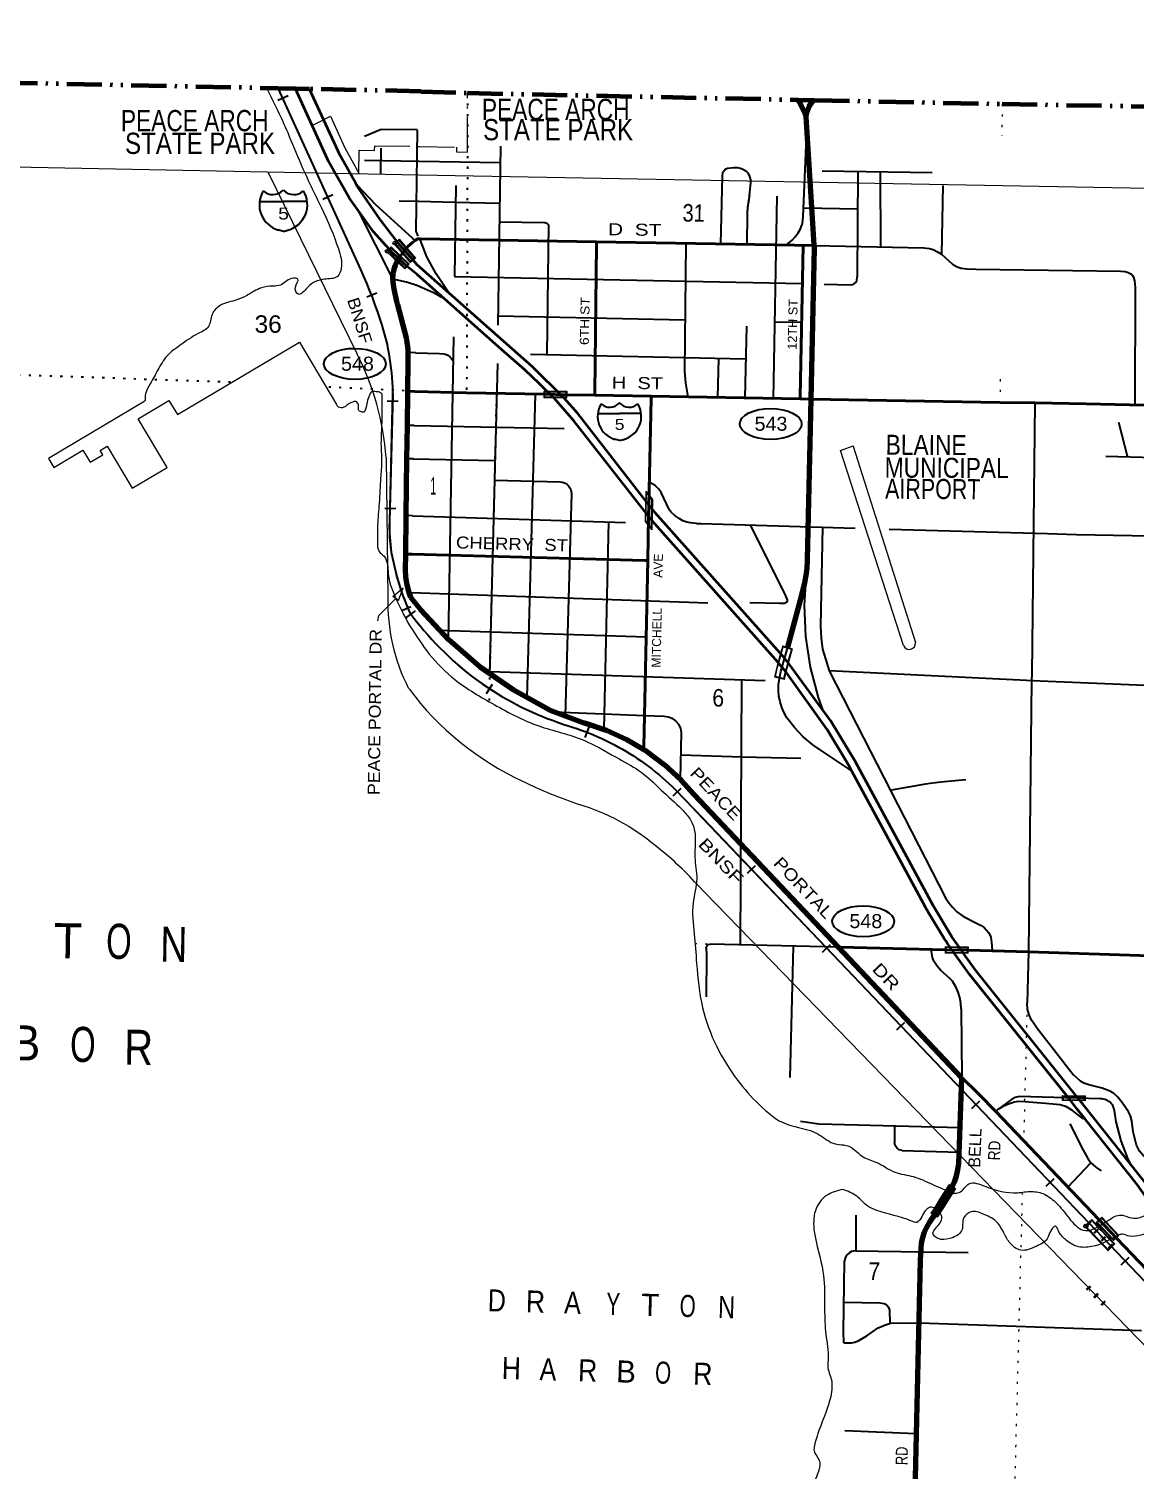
# Model space of a CAD drawing. Header units: feet. Extents: x -489137 to -242534, y 368785 to 558127.
# Drawn here: x -428352 to -417307, y 542763 to 557148 of the extents above; entities that cross this region are included whole.
import ezdxf
from ezdxf.enums import TextEntityAlignment as Align

# ---------------------------------------------------------------- set-up
doc = ezdxf.new("R2010")
doc.units = ezdxf.units.FT
doc.header["$LTSCALE"] = 70
doc.header["$PDMODE"] = 32
doc.header["$PDSIZE"] = 35
for name, pattern in [('DASH_DOUBLE_DOT', [9.2, 5, -1.2, 0.3, -1.2, 0.3, -1.2]), ('DOT_DASHED', [7.7, 5, -1.2, 0.3, -1.2]), ('DOTTED', [1.5, 0.3, -1.2])]:
    doc.linetypes.add(name, pattern=pattern)
for name, color, linetype, lineweight in [('10', 7, 'DASH_DOUBLE_DOT', 60), ('15', 7, 'Continuous', 25), ('17', 7, 'Continuous', 25), ('18', 7, 'Continuous', 35), ('19', 7, 'Continuous', 25), ('23', 7, 'Continuous', 70), ('26', 7, 'Continuous', 40), ('27', 7, 'Continuous', 13), ('29', 7, 'Continuous', 25), ('34', 7, 'Continuous', 25), ('36', 7, 'Continuous', 13), ('39', 7, 'Continuous', 13), ('4', 7, 'Continuous', 13), ('44', 7, 'DOT_DASHED', 13), ('55', 7, 'Continuous', 13), ('56', 7, 'Continuous', 13), ('59', 7, 'Continuous', 13), ('6', 7, 'DOTTED', 25), ('61', 7, 'Continuous', 13), ('7', 7, 'DOTTED', 13)]:
    doc.layers.add(name, color=color, linetype=linetype, lineweight=lineweight)
doc.layers.add('41', color=7, linetype='Continuous')

msp = doc.modelspace()

# ---------------------------------------------------------------- hatches: boundary and pattern name
at = {"layer": '55'}
for points in [[(-424763.92, 554928.89), (-424734.06, 554959.13), (-424565.85, 554798.06), (-424597.73, 554764.77)], [(-424692.06, 555005.16), (-424656.37, 555035.7), (-424505.23, 554859.07), (-424540.88, 554828.56)]]:
    msp.add_hatch(color=256, dxfattribs=at).paths.add_polyline_path(points)

# ---------------------------------------------------------------- linework, layer by layer
at = {"layer": '10'}
msp.add_line((-425690.82, 556549.6), (-454755.83, 557147.89), dxfattribs=at)
for points in [[(-424439.75, 556523.85), (-425548.11, 556546.66), (-425690.82, 556549.6)], [(-424439.75, 556523.85), (-423970.84, 556507.65), (-420670.81, 556439.94), (-420509.76, 556436.64)], [(-420509.76, 556436.64), (-418635.22, 556398.18), (-413309.47, 556311.12), (-407971.5, 556227.97), (-402701.87, 556136.28), (-397283.49, 556055.44), (-394123.72, 555925.82)]]:
    msp.add_lwpolyline(points, dxfattribs=at)
at = {"layer": '15'}
for p, q in [((-425813.05, 555535.69), (-425810.56, 555538.18)), ((-425807.84, 555536.15), (-425810.78, 555538.18)), ((-426046.86, 555422.97), (-425809.87, 555422.97)), ((-425809.87, 555126.68), (-425864.65, 555142.08)), ((-425810.33, 555126.45), (-425755.77, 555142.52)), ((-422457.35, 553410.56), (-422455.07, 553412.83)), ((-422452.6, 553410.97), (-422455.29, 553412.83)), ((-422670.26, 553307.92), (-422454.45, 553307.92)), ((-422454.45, 553038.1), (-422504.34, 553052.12)), ((-422454.87, 553037.89), (-422405.2, 553052.52))]:
    msp.add_line(p, q, dxfattribs=at)
for points in [[(-425573.78, 555422.97), (-425810.33, 555422.97), (-425809.87, 555422.97)], [(-422239.47, 553307.92), (-422454.87, 553307.92), (-422454.45, 553307.92)]]:
    msp.add_lwpolyline(points, dxfattribs=at)
for centre, radius, start, end in [((-425914.79, 555635.17), 142.03, 227.34266, 315.81167), ((-425705.86, 555635.17), 142.03, 224.18616, 312.69423), ((-425787.39, 555392.88), 262.47, 148.44438, 254.43382), ((-425833.26, 555392.88), 262.47, 283.08085, 31.62489), ((-422433.98, 553280.51), 239.01, 148.44426, 254.43355), ((-422550, 553501.15), 129.34, 227.34009, 315.81205), ((-422359.75, 553501.16), 129.34, 224.19068, 312.69381), ((-422475.76, 553280.51), 239.01, 283.08091, 31.62474)]:
    msp.add_arc(centre, radius, start, end, dxfattribs=at)
at = {"layer": '17'}
for centre in [(-425096.99, 553804.25), (-420945.5, 553204.73), (-420021.67, 548241.26)]:
    msp.add_ellipse(centre, major_axis=(-309.24, 1), ratio=0.500121, dxfattribs=at)
at = {"layer": '18'}
for p, q in [((-424203.26, 554453.24), (-424475.7, 554694.95)), ((-424154.12, 554509.91), (-424473.85, 554791))]:
    msp.add_line(p, q, dxfattribs=at)
for points in [[(-425059.37, 555329.98), (-425153.72, 555461.91), (-425360, 555825.45), (-425370.1, 555845.79), (-425690.82, 556549.6)], [(-425087.3, 555603.43), (-425239.64, 555878.28), (-425253.21, 555902.75), (-425264.9, 555928.28), (-425548.11, 556546.66)], [(-424473.86, 554791.01), (-424513.88, 554838.08), (-424647.21, 554989.79), (-424843.06, 555246.4), (-425073.57, 555578.65), (-425087.3, 555603.43)], [(-424475.71, 554694.96), (-424574.19, 554775.79), (-424722.08, 554911.18), (-424910.57, 555121.92), (-425059.37, 555329.98)], [(-422163.87, 552283.59), (-422911.93, 553236.3), (-422930.66, 553260.26), (-422953.5, 553286.3), (-423108.68, 553463.2), (-423350.81, 553698.37), (-423375.74, 553721.91), (-423400.81, 553743.86), (-423633.51, 553947.54), (-424203.26, 554453.24)], [(-422161.48, 552398.14), (-422872.38, 553307.49), (-423006.16, 553462.72), (-423326.21, 553778.24), (-423583.92, 554003.8), (-424154.12, 554509.91)], [(-420422.77, 550344.81), (-420768.73, 550817.17), (-420825.64, 550888.17), (-422098.53, 552317.62), (-422126.47, 552353.36), (-422161.48, 552398.14)], [(-420134.74, 549739.43), (-420164.83, 549795.09), (-420381.54, 550156.5), (-420792.12, 550726.86), (-420896.08, 550853.2), (-422128.02, 552237.93), (-422163.87, 552283.59)], [(-417350.89, 545815.25), (-417827.01, 546414.08), (-417854.47, 546448.38), (-418897.1, 547750.64), (-419016.43, 547917.36), (-419084.43, 548012.36), (-419135.76, 548086.69), (-419321.28, 548392.12), (-420099.23, 549831.46), (-420348.84, 550243.87), (-420422.77, 550344.81)], [(-417802.05, 546262.17), (-417885.64, 546367.3), (-417950.62, 546448.46), (-418956.91, 547705.34), (-419111.36, 547921.12), (-419181.55, 548021.01), (-419198.48, 548045.53), (-419213.96, 548071.01), (-419372.16, 548331.46), (-419386.61, 548355.25), (-419400.77, 548381.46), (-420134.74, 549739.43)], [(-403954.01, 532030.5), (-404384.24, 532412.31), (-404457.94, 532486.08), (-404482.75, 532510.92), (-404507.91, 532536.07), (-404628.31, 532656.44), (-408424.1, 536628.81), (-412045.68, 540418.86), (-412448.04, 540831.15), (-412719.92, 541087.37), (-415615.51, 543685.89), (-415638.57, 543706.59), (-415665.51, 543732.52), (-416286.85, 544330.56), (-416467.06, 544529.98), (-416487.42, 544552.51), (-416509.26, 544579.98), (-416900.42, 545071.95), (-416909.28, 545083.1), (-417286.86, 545614.21), (-417802.05, 546262.17)], [(-403904.8, 532133.69), (-404307.02, 532490.65), (-404404.48, 532588.21), (-404549.65, 532733.34), (-408324.77, 536684.08), (-410736.8, 539208.31), (-411966.55, 540495.27), (-412370.92, 540909.62), (-412645.45, 541168.34), (-415567.04, 543790.2), (-416206.52, 544405.71), (-416403.28, 544623.44), (-416830.88, 545161.25), (-417350.89, 545815.25)]]:
    msp.add_lwpolyline(points, dxfattribs=at)
at = {"layer": '19'}
msp.add_line((-418677.69, 546362.81), (-418699.39, 546342.09), dxfattribs=at)
for points in [[(-424495.56, 555034.54), (-424520.56, 555057.21), (-424887.94, 555390.37), (-425069.63, 555584.54), (-425087.3, 555603.43)], [(-424477.82, 554585.46), (-424582.06, 554619.95), (-424688.12, 554642.98), (-424715.92, 554647.08), (-425059.37, 555329.98)], [(-424154.12, 554509.91), (-424170.66, 554531.41), (-424178.78, 554541.96), (-424286.55, 554702.53), (-424376.96, 554873.49), (-424446.03, 555045.55), (-424448.6, 555051.94)], [(-424203.26, 554453.24), (-424234.26, 554470.17), (-424319.28, 554516.59), (-424477.81, 554585.46)], [(-420422.77, 550344.81), (-420469.1, 550475.02), (-420547.38, 550776.34), (-420593.74, 551084.19), (-420607.66, 551395.19), (-420589.41, 551711.87)], [(-420134.74, 549739.43), (-420162, 549757.78), (-420452, 549952.95), (-420523.61, 550002.84), (-420620.03, 550083.57), (-420707.48, 550173.94), (-420785, 550272.95), (-420811.45, 550320.8), (-420834.59, 550374.94), (-420851.95, 550431.19), (-420863.33, 550488.95), (-420868.61, 550547.59), (-420867.73, 550606.45), (-420865.14, 550627.95), (-420842.85, 550735.62), (-420775.61, 550977.01)], [(-417350.89, 545815.25), (-417358.28, 545831.13), (-417375.67, 545868.47), (-417445.64, 546051.55), (-417496.09, 546240.93), (-417514.12, 546351.53), (-417518.2, 546376.55), (-417529.88, 546401.53), (-417537.68, 546413.25), (-417546.85, 546424.31), (-417557.12, 546434.35), (-417568.39, 546443.26), (-417580.53, 546450.95), (-417593.4, 546457.32), (-417606.87, 546462.32), (-417610, 546463.12), (-417634.94, 546467.95), (-417660, 546468.49), (-418460.19, 546491), (-418503.58, 546484.15), (-418541.27, 546461.29), (-418677.69, 546362.81)], [(-417802.05, 546262.17), (-417829, 546272.94), (-417931.37, 546352.78), (-417990.62, 546389.59), (-418056, 546410.04), (-418201.07, 546422.31), (-418329.8, 546432.53), (-418405.4, 546438.67), (-418473.9, 546441.59), (-418511.65, 546434.58), (-418552.51, 546422.31), (-418589.29, 546410.04), (-418637.19, 546387), (-418677.69, 546362.81)]]:
    msp.add_lwpolyline(points, dxfattribs=at)
at = {"layer": '23'}
for p, q in [((-424576.45, 552856.64), (-424572.19, 553189.11)), ((-424583.68, 552290.9), (-424576.45, 552856.64)), ((-424588.6, 551906.76), (-424583.68, 552290.9)), ((-419038.9, 546682.99), (-420268.76, 547982.94))]:
    msp.add_line(p, q, dxfattribs=at)
for points in [[(-420592, 556267.95), (-420609.78, 556321.87), (-420633.1, 556373.63), (-420661.71, 556422.67), (-420670.81, 556439.94)], [(-420592, 556267.95), (-420588.21, 556296.09), (-420581.51, 556323.67), (-420571.95, 556350.4), (-420559.66, 556375.99), (-420544.75, 556400.15), (-420527.41, 556422.62), (-420509.76, 556436.64)], [(-420541.76, 553452.61), (-420509.19, 554959.96), (-420509.02, 554962.45), (-420508.9, 554977.72), (-420510.41, 554992.92), (-420592, 556267.95)], [(-424572.19, 553189.11), (-424563.78, 553846.58), (-424566.26, 553951.18), (-424577.69, 554039.76), (-424579.65, 554054.94), (-424581.19, 554063.16), (-424667.19, 554393.14), (-424673.13, 554410.83), (-424704.76, 554551.12), (-424714.83, 554620.76), (-424716.38, 554658.3), (-424713.98, 554697.55), (-424711.68, 554711.33), (-424707.49, 554736.39), (-424698.01, 554769.41), (-424690.53, 554788.58), (-424680.25, 554813.83), (-424665.76, 554840.48), (-424641.34, 554881.57)], [(-420589.41, 551711.87), (-420582.98, 551749.57), (-420582.72, 551751.74), (-420576.3, 551851.91), (-420541.76, 553452.61)], [(-424537.78, 551471.78), (-424555.57, 551523.02), (-424575.27, 551598.5), (-424586.98, 551675.62), (-424590.56, 551753.54), (-424588.6, 551906.76)], [(-420775.61, 550977.01), (-420635, 551496.95), (-420605.11, 551619.77), (-420589.41, 551711.87)], [(-422212.55, 549953.1), (-422380.77, 550052.46), (-422585.88, 550146.23), (-422799.68, 550218.05), (-422803.9, 550219.38), (-423151.53, 550349.19), (-423511.15, 550547.44), (-423848.08, 550782.19), (-424158.62, 551050.87), (-424439.38, 551350.54), (-424537.78, 551471.76)], [(-420268.76, 547982.94), (-421709.34, 549505.63), (-421839.33, 549650.82), (-422005.43, 549803.39), (-422186.57, 549937.76), (-422212.55, 549953.1)], [(-419522.72, 541673.76), (-419450.12, 544857.02), (-419450.09, 544858.53), (-419438.19, 545030.07), (-419426.49, 545084.32), (-419409.18, 545137.05), (-419386.46, 545187.68), (-419358.56, 545235.65), (-419355.21, 545240.71), (-419314.17, 545305.78), (-419120.59, 545619.12), (-419110.66, 545640.86), (-419089.98, 545700.3), (-419075.63, 545761.57), (-419067.76, 545824.01), (-419038.1, 546682.2)]]:
    msp.add_lwpolyline(points, dxfattribs=at)
at = {"layer": '26'}
for p, q in [((-424641.34, 554881.57), (-424578.34, 554962.76)), ((-420512.98, 554983.91), (-422683.62, 555021.43)), ((-424498.16, 553529.47), (-424567.8, 553532.13)), ((-423208.01, 553500.26), (-422982.98, 553496.23)), ((-422702.01, 553491.21), (-422982.98, 553496.23)), ((-420541.76, 553452.61), (-420651.59, 553454.57)), ((-422163.87, 552283.59), (-422161.48, 552398.14)), ((-422173.12, 551840.87), (-422163.87, 552283.59)), ((-419203.97, 547957.05), (-418974.96, 547951.48)), ((-419038.1, 546682.2), (-419038.9, 546682.99)), ((-417669.18, 545263.36), (-418699.39, 546342.09)), ((-417669.18, 545263.36), (-417491.43, 545077.24)), ((-404610.63, 531589.76), (-417491.43, 545077.24))]:
    msp.add_line(p, q, dxfattribs=at)
for points in [[(-424578.34, 554962.76), (-424563.15, 554978.41), (-424520.56, 555016.41), (-424495.56, 555034.54)], [(-424495.56, 555034.54), (-424490.39, 555038.21), (-424484.39, 555042.35), (-424478.39, 555046.35), (-424474.25, 555048.93), (-424468.84, 555051.54)], [(-424448.6, 555051.94), (-424457.68, 555051.95), (-424463.49, 555051.95), (-424468.83, 555051.54)], [(-424448.6, 555051.94), (-424446.03, 555051.9), (-422683.62, 555021.43)], [(-422702.01, 553491.21), (-422701.7, 553516.95), (-422683.91, 554996.93), (-422683.62, 555021.43)], [(-420651.59, 553454.57), (-420651.11, 553477.96), (-420620.54, 554985.77)], [(-423208.01, 553500.26), (-423981.11, 553514.07), (-424498.15, 553529.46)], [(-420651.59, 553454.57), (-422138.86, 553481.14), (-422702.01, 553491.21)], [(-422161.48, 552398.14), (-422139.43, 553453.86), (-422138.86, 553481.14)], [(-394183.28, 552795.33), (-396962.02, 552840.96), (-397314.71, 552841.19), (-402278.93, 552988.71), (-402652, 552994.95), (-407603.34, 553185.2), (-407975, 553189.95), (-407986.38, 553189.86), (-412977.51, 553291.09), (-413328.05, 553301.43), (-417795, 553404.83), (-418308.88, 553416.72), (-418658, 553418.95), (-420541.76, 553452.61)], [(-424529.44, 551905.05), (-424566.03, 551906.11), (-424588.6, 551906.76)], [(-422173.12, 551840.87), (-422201, 551841.63), (-424526, 551904.95)], [(-422212.55, 549953.1), (-422211.84, 549987), (-422173.12, 551840.87)], [(-419203.97, 547957.05), (-420244, 547982.34), (-420268.76, 547982.94)], [(-409124.29, 547313.83), (-409124.5, 547338.83), (-409124.64, 547356.22), (-409129.41, 547398.35), (-409138.57, 547439.74), (-409152, 547479.94), (-409169.56, 547518.53), (-409183.71, 547543.54), (-409201.07, 547565.99), (-409220.67, 547586.5), (-409242.31, 547604.84), (-409264.49, 547620.05), (-409283.89, 547630.5), (-409324.93, 547648.62), (-409367.63, 547662.35), (-409411.53, 547671.54), (-409456.15, 547676.09), (-409501, 547675.95), (-413062.9, 547760.49), (-413076.06, 547760.69), (-413112.9, 547761.92), (-418371.87, 547936.81), (-418974.96, 547951.48)], [(-418699.39, 546342.09), (-418874.62, 546521.62), (-419038.1, 546682.2)]]:
    msp.add_lwpolyline(points, dxfattribs=at)
at = {"layer": '27'}
for p, q in [((-424717.27, 551484.01), (-424614.14, 551569.28)), ((-424660.82, 551443.87), (-424614.14, 551569.28)), ((-424660.82, 551443.87), (-424717.27, 551484.01))]:
    msp.add_line(p, q, dxfattribs=at)
msp.add_lwpolyline([(-424867.97, 551239.63), (-424855.9, 551294.38), (-424718.95, 551432.04), (-424687.51, 551463.5)], dxfattribs=at)
at = {"layer": '29'}
for p, q in [((-420621.67, 555276.02), (-420584.84, 556134.99)), ((-423644.16, 555977.98), (-423670, 554188.95)), ((-424453.93, 555824.92), (-425000.7, 555833.71)), ((-424838.49, 555958.22), (-424842.16, 555704.08)), ((-423647, 555811.95), (-424453.93, 555824.92)), ((-421443, 555000.95), (-421428.11, 555677.02)), ((-420433, 555731.95), (-419335, 555712.95)), ((-420074, 555727.95), (-420080.72, 554671.94)), ((-419851, 555720.95), (-419850, 554970.95)), ((-424089, 555584.95), (-424101.87, 554675.93)), ((-419227, 555585.95), (-419240, 554898.95)), ((-424461.66, 555423.94), (-424653.41, 555428.63)), ((-424094, 555414.95), (-424461.66, 555423.94)), ((-423652.44, 555404.15), (-424094, 555414.95)), ((-421158.23, 555486.82), (-421170.87, 555411.43)), ((-420884, 555476.95), (-420921, 553453.95)), ((-421180.05, 555298.97), (-421185, 554995.95)), ((-420078, 555346.95), (-420616, 555356.95)), ((-423657, 555220.95), (-423199.99, 555214.41)), ((-423165.16, 555190.95), (-423181, 553899.95)), ((-421790.91, 555004.96), (-421805.13, 553727.96)), ((-420512.98, 554983.91), (-419418.03, 554962.29)), ((-424101.87, 554675.93), (-420628.2, 554607.9)), ((-418897, 554747.95), (-417450, 554728.95)), ((-417307.15, 554564.95), (-417309.96, 553392.95)), ((-423669, 554282.87), (-421801.96, 554243.99)), ((-421187, 554179.95), (-421203, 553463.95)), ((-420906.05, 554225.33), (-420636.07, 554219.71)), ((-424113, 554072.95), (-424164.76, 551056.01)), ((-424490.71, 553915.97), (-424564.36, 553917.37)), ((-423343, 553899.95), (-421196, 553853.95)), ((-421465, 553857.95), (-421476, 553466.95)), ((-423672, 553806.95), (-423751, 550710.95)), ((-423297, 553497.95), (-423381.25, 550471.98)), ((-424505.98, 553187.82), (-423006, 553159.95)), ((-417472, 553220.95), (-417382, 552873.95)), ((-424513.03, 552855.83), (-423700, 552838.95)), ((-423703, 552644.95), (-423046.09, 552625.71)), ((-422935.08, 552508.95), (-422997.8, 550291.14)), ((-424522, 552288.95), (-422395, 552221.95)), ((-422563, 552227.95), (-422610.72, 550156.92)), ((-420798.18, 551497.36), (-421142, 552190.95)), ((-420426.77, 552173.97), (-420447.31, 551188.04)), ((-424536.83, 551520.92), (-424554.98, 551521.39)), ((-424538, 551520.95), (-421574, 551420.95)), ((-421152, 551421.95), (-420855.95, 551415.07)), ((-422186, 551075.95), (-424254.05, 551144.32)), ((-423750, 550733.95), (-421001, 550644.95)), ((-421236.96, 550647.97), (-421250.94, 548006.93)), ((-420361, 550740.95), (-419198.54, 548470.15)), ((-421838.44, 550124.05), (-421850, 549660.95)), ((-420269, 547982.95), (-421549, 548013.95)), ((-420720, 547989.95), (-420753, 546680.95)), ((-418371.87, 547936.81), (-418386, 547424.95)), ((-419043.94, 547367.97), (-419038, 546685.95)), ((-418295.86, 547187.83), (-417926.73, 546710.64)), ((-419708, 546200.95), (-419708.95, 546033.96)), ((-419634.08, 545952.15), (-419065, 545935.95)), ((-417979.2, 545588.14), (-417747.83, 545829.75)), ((-420097, 545308.95), (-420094.97, 544951.81)), ((-420094.97, 544951.81), (-418974, 544935.95)), ((-420215, 544439.02), (-419855.95, 544432.46)), ((-419493.48, 543127.37), (-420204, 543155.95))]:
    msp.add_line(p, q, dxfattribs=at)
for points in [[(-424475.01, 556138.95), (-424835.8, 556144.2), (-425001.04, 556074.21)], [(-424475.01, 556138.95), (-424489.33, 555128.21), (-424468.34, 555077.62)], [(-421428.11, 555677.02), (-421421.68, 555717.94), (-421417.05, 555725.67), (-421398.5, 555747.32), (-421376.86, 555756.6), (-421313.48, 555762.79), (-421281.02, 555762.79), (-421247.01, 555758.15), (-421222.28, 555748.87), (-421194.46, 555730.31), (-421172.82, 555710.21), (-421155.82, 555674.63), (-421146.54, 555640.61), (-421146.54, 555611.22), (-421155.82, 555516.88), (-421165.09, 555441.1), (-421177.46, 555368.41), (-421180.05, 555298.97)], [(-420792, 554987.95), (-420731.5, 555038.21), (-420703.68, 555067.59), (-420672.77, 555110.9), (-420648.03, 555152.66), (-420629.49, 555205.24), (-420621.67, 555276.02)], [(-423199.99, 555214.41), (-423189.24, 555212.99), (-423181.51, 555209.12), (-423173.01, 555202.16), (-423165.16, 555190.95)], [(-419418.03, 554962.29), (-419361.19, 554955.47), (-419324.1, 554944.64), (-419280.81, 554922.99), (-419240, 554898.95)], [(-419240, 554898.95), (-419129.33, 554800.81), (-419082.96, 554772.97), (-419044.32, 554760.6), (-418984.03, 554751.32), (-418897, 554747.95)], [(-420413, 554598.95), (-420148.76, 554594.34), (-420130.21, 554595.89), (-420107.02, 554608.26), (-420091.56, 554620.64), (-420083.84, 554633.01), (-420080.72, 554671.94)], [(-417450, 554728.95), (-417406.6, 554725.8), (-417375.69, 554716.52), (-417344.77, 554697.96), (-417332.41, 554687.14), (-417323.13, 554668.58), (-417312.31, 554631.46), (-417307.15, 554564.95)], [(-424490.71, 553915.97), (-424253.11, 553908.82), (-424212.92, 553905.73), (-424191.28, 553899.54), (-424169.64, 553890.26), (-424148, 553874.79), (-424134.09, 553862.42), (-424118.63, 553839.22)], [(-421805.13, 553727.96), (-421797.3, 553614.58), (-421772.56, 553475.39)], [(-418308.88, 553416.72), (-418340, 550708.95), (-418341, 550643.95), (-418371.87, 547936.81)], [(-424504.74, 553187.8), (-424545.53, 553188.59), (-424572.19, 553189.11)], [(-424511.13, 552855.81), (-424552.27, 552856.33), (-424576.45, 552856.64)], [(-416661.98, 552858.34), (-416755, 552855.95), (-417598, 552879.95)], [(-423046.09, 552625.71), (-423025.01, 552622.83), (-422998.73, 552615.1), (-422977.09, 552601.18), (-422963.18, 552587.26), (-422950.81, 552565.61), (-422941.54, 552548.59), (-422935.08, 552508.95)], [(-421686.02, 552211.94), (-421746.29, 552217.24), (-421781.84, 552223.43), (-421822.03, 552238.9), (-421860.68, 552260.55), (-421897.77, 552288.39), (-421934.87, 552319.32), (-421942.22, 552328.21), (-421958.06, 552350.25), (-422039.98, 552518.83), (-422061.62, 552552.85), (-422073.99, 552568.32), (-422097.18, 552589.97), (-422120.36, 552603.89), (-422156.87, 552618.83)], [(-424522.05, 552288.95), (-424559.29, 552290.13), (-424583.68, 552290.9)], [(-421686.02, 552211.94), (-421639, 552210.95), (-420103, 552163.95)], [(-419761, 552153.95), (-418181, 552110.95), (-417893, 552099.95), (-416593.95, 552078.03)], [(-420855.95, 551415.07), (-420806.87, 551415.72), (-420794.12, 551419.2), (-420782.14, 551428.1), (-420777.11, 551438.54), (-420777.5, 551449.75), (-420798.18, 551497.36)], [(-420447.31, 551188.04), (-420442.85, 551066.97), (-420426.62, 550957.94), (-420399.57, 550861.28), (-420361, 550740.95)], [(-412619.2, 550416.4), (-413017, 550422.95), (-418254, 550638.95), (-420361, 550740.95)], [(-423111, 550329.95), (-422201, 550294.95), (-422009, 550287.95)], [(-422009, 550287.95), (-421966.19, 550282.08), (-421932.18, 550269.7), (-421895.08, 550241.87), (-421867.26, 550207.84), (-421847.17, 550164.54), (-421838.44, 550124.05)], [(-421841, 549902.95), (-421234, 549882.95), (-420645, 549867.95)], [(-419352.47, 549619.18), (-419273.84, 549629.83), (-419178.01, 549640.65), (-418998.7, 549654.57)], [(-419757, 549550.95), (-419395, 549612.95), (-419352.47, 549619.18)], [(-419198.54, 548470.15), (-419164.87, 548421.17), (-419130.87, 548380.96), (-419086.04, 548334.56), (-419031.94, 548295.9), (-418937.65, 548244.86), (-418843.36, 548200.01), (-418815.53, 548179.9), (-418789.26, 548153.61), (-418769.16, 548125.77), (-418747.52, 548084.02), (-418742.88, 548057.72), (-418739.79, 548029.88), (-418735.15, 547952.56)], [(-421589.12, 547973.01), (-421587, 547910.95), (-421590, 547485.95)], [(-421589.12, 547973.01), (-421586.28, 547988.89), (-421578.94, 548000.88), (-421566.96, 548009.77), (-421549, 548013.95)], [(-419043.94, 547367.97), (-419047.39, 547425.18), (-419056.67, 547479.31), (-419072.12, 547533.44), (-419095.31, 547579.83), (-419130.86, 547643.24), (-419155.6, 547671.08), (-419245.25, 547748.41), (-419283.89, 547791.72), (-419316.35, 547844.3), (-419328.72, 547878.33), (-419342.63, 547960.3)], [(-418295.86, 547187.83), (-418340.21, 547255.81), (-418364.95, 547308.4), (-418380.4, 547364.07), (-418386, 547424.95)], [(-416917, 545772.95), (-417031.74, 545785.78), (-417096.66, 545807.43), (-417139.94, 545830.63), (-417184.77, 545860.01), (-417224.96, 545900.23), (-417262.05, 545946.62), (-417292.97, 546005.39), (-417326.98, 546141.49), (-417340.89, 546248.21), (-417354.8, 546299.25), (-417374.89, 546339.46), (-417438.27, 546435.35), (-417483.1, 546489.48), (-417522.52, 546525.82), (-417567.34, 546550.57), (-417636.9, 546575.31), (-417769.06, 546608.56), (-417819.3, 546624.81), (-417850.98, 546644.14), (-417926.73, 546710.64)], [(-420648, 546245.95), (-420464, 546220.95), (-419054.95, 546183.66)], [(-417957.6, 546218.15), (-417825.48, 545956.68), (-417782.2, 545880.89), (-417747.83, 545829.75)], [(-419634.08, 545952.15), (-419661.44, 545961.7), (-419684.63, 545980.26), (-419701.63, 546001.92), (-419708.95, 546033.96)], [(-417747.83, 545829.75), (-417700.28, 545788.1), (-417647.72, 545749.43)], [(-420094.97, 544951.81), (-420121.3, 544949.47), (-420138.7, 544944.44), (-420156.08, 544935.55), (-420172.7, 544922.79), (-420187, 544910.03), (-420195.89, 544896.5), (-420202.46, 544879.1), (-420207.82, 544848.91)], [(-420216.1, 544032.98), (-420220, 544145.95), (-420207.82, 544848.91)], [(-419855.95, 544432.46), (-419813.7, 544428.27), (-419792.06, 544415.9), (-419781.24, 544405.07), (-419770.42, 544389.61), (-419759.6, 544360.22), (-419756, 544227.92)], [(-420216.1, 544032.98), (-420138.31, 544033.89), (-420104.31, 544041.63), (-420064.12, 544058.64), (-419985.28, 544103.49), (-419870.9, 544182.37), (-419844.62, 544194.74), (-419810.61, 544210.2), (-419790.52, 544217.94), (-419756, 544227.95)], [(-417242, 544153.95), (-419461, 544228.95), (-419756, 544227.92)]]:
    msp.add_lwpolyline(points, dxfattribs=at)
msp.add_arc((-420551.1, 555304.24), 628.97, 170.18688, 180.4793, dxfattribs=at)
at = {"layer": '34', "lineweight": 13}
for p, q in [((-425858.11, 556549.83), (-425037.14, 554745.31)), ((-425858.11, 556549.83), (-425037.14, 554745.31)), ((-425962.58, 555713.89), (-425078.27, 553906.99)), ((-425962.58, 555713.89), (-425078.27, 553906.99)), ((-424715.34, 553508.45), (-424747.91, 552226.08)), ((-424715.34, 553508.45), (-424747.91, 552226.08)), ((-424785.76, 552866.15), (-424768.48, 551477.12)), ((-424785.76, 552866.15), (-424768.48, 551477.12)), ((-417809.59, 545200.5), (-417740.16, 545265.71)), ((-417799.25, 545199.23), (-417740.57, 545254.34)), ((-417520.43, 545022.11), (-417577.41, 544965.21)), ((-417576.82, 544954.5), (-417509.67, 545021.56))]:
    msp.add_line(p, q, dxfattribs=at)
at = {"layer": '34'}
for p, q in [((-425764.23, 556478.97), (-425864.91, 556433.16)), ((-425316.97, 555489.57), (-425417.65, 555443.76)), ((-424875.83, 554509.44), (-424978.63, 554468.62)), ((-424663.81, 553430.22), (-424774.38, 553433.02)), ((-424688.42, 552358.29), (-424799, 552361.09)), ((-424539.56, 551379.2), (-424619.72, 551342.3)), ((-424580.4, 551271.29), (-424492.57, 551338.52)), ((-423783.1, 550514.43), (-423723.28, 550607.46)), ((-422796.77, 550075.85), (-422756.39, 550178.82)), ((-421918.14, 549493.74), (-421838.14, 549570.12)), ((-421175.76, 548720.09), (-421095.77, 548796.49)), ((-420427.74, 547933.06), (-420347.75, 548009.46)), ((-419685.33, 547159.46), (-419605.34, 547235.86)), ((-418937.31, 546372.43), (-418857.32, 546448.83)), ((-418194.89, 545598.83), (-418114.9, 545675.22)), ((-417446.87, 544811.8), (-417366.88, 544888.2))]:
    msp.add_line(p, q, dxfattribs=at)
for points in [[(-424540.86, 551311.77), (-424557.42, 551348.95), (-424574.76, 551390.25), (-424591.62, 551431.87), (-424607.72, 551473.6), (-424623.11, 551515.94), (-424637.49, 551558.41), (-424651.35, 551600.94), (-424664.53, 551644.09), (-424676.89, 551687.08), (-424688.53, 551730.43), (-424699.19, 551774.17), (-424709.3, 551817.71), (-424718.67, 551861.62), (-424727.07, 551905.9), (-424730.47, 551924.34), (-424734.12, 551950.13), (-424737.95, 551980.53), (-424741.25, 552011.1), (-424743.84, 552041.83), (-424746.08, 552072.36), (-424747.8, 552103.08), (-424748.8, 552133.94), (-424749.45, 552164.61), (-424749.59, 552195.27), (-424749, 552226.1), (-424716.44, 553508.44), (-424716.85, 553524.22), (-424718.67, 553572.28), (-424721.25, 553619.91), (-424724.68, 553667.63), (-424729.25, 553715.39), (-424734.3, 553762.79), (-424740.21, 553810.29), (-424747.24, 553857.82), (-424754.76, 553904.98), (-424763.08, 553951.97), (-424772.53, 553998.99), (-424784.71, 554045.76), (-424804.58, 554117.88), (-424825.45, 554189.08), (-424847.65, 554260.1), (-424871.58, 554330.82), (-424896.1, 554400.78), (-424921.95, 554470.58), (-424949.55, 554540.06), (-424977.73, 554608.8), (-425007.06, 554676.98), (-425038.14, 554744.85), (-425859.11, 556549.37)], [(-424537.71, 551305.34), (-424519.17, 551281.12), (-424482.7, 551234.51), (-424445.07, 551188.29), (-424406.59, 551143.13), (-424367.69, 551098.52), (-424327.63, 551054.27), (-424287.2, 551011.04), (-424245.86, 550968.4), (-424203.43, 550926.62), (-424160.82, 550885.58), (-424117.33, 550845.13), (-424072.72, 550805.54), (-424027.95, 550766.69), (-423982.56, 550728.65), (-423936.06, 550691.47), (-423907.47, 550670.14), (-423862.22, 550637.18), (-423816.59, 550605.44), (-423770.16, 550574.12), (-423723.35, 550544.02), (-423676.03, 550514.43), (-423628.44, 550485.75), (-423579.95, 550457.8), (-423531.07, 550431.07), (-423482, 550404.95), (-423432.03, 550379.56), (-423382.08, 550355.17), (-423331.55, 550331.6), (-423280.32, 550309.15), (-423229.2, 550287.41), (-423177.5, 550266.5), (-423125.11, 550246.7), (-423072.83, 550227.6), (-423020.26, 550209.43), (-422967.01, 550192.37), (-422923.94, 550179.09), (-422881.39, 550164.9), (-422839.08, 550149.95), (-422796.67, 550134.45), (-422754.79, 550118.03), (-422713.4, 550100.95), (-422671.91, 550083.29), (-422630.95, 550064.73), (-422590.48, 550045.5), (-422549.97, 550025.47), (-422510.18, 550004.83), (-422470.55, 549983.7), (-422431.21, 549961.59), (-422392.58, 549938.88), (-422354.19, 549915.44), (-422316.18, 549891.58), (-422278.47, 549866.73), (-422241.41, 549841.54), (-422204.64, 549815.36), (-422168.53, 549788.84), (-422132.62, 549761.56), (-422097.43, 549733.71), (-422062.73, 549705.19), (-422028.41, 549676.26), (-421994.64, 549646.4), (-421961.26, 549616.13), (-421928.6, 549585.28), (-421899.52, 549556.93), (-421898.22, 549555.73), (-421624.2, 549268.7), (-419029.74, 546552.05), (-398170.9, 524710.76)]]:
    msp.add_lwpolyline(points, dxfattribs=at)
at = {"layer": '34', "lineweight": 13}
for points in [[(-421900.28, 549556.14), (-421899, 549554.95), (-421625, 549267.95), (-419030.54, 546551.3), (-398171.7, 524710.01), (-397269.06, 523749.26), (-394752.82, 521071.05)], [(-421680.54, 548609.75), (-421598.99, 548523.9), (-394753.49, 520882.81)]]:
    msp.add_lwpolyline(points, dxfattribs=at)
for centre, radius, start, end in [((-428905.48, 552947.45), 4265.72, 14.27453, 24.92728), ((-428905.48, 552947.45), 4265.72, 14.27453, 24.92728), ((-427457.29, 553443.53), 2742.72, 1.35647, 11.68995), ((-427457.29, 553443.53), 2742.72, 1.35647, 11.68995), ((-427357.38, 552704.97), 2576.66, 3.58653, 27.80766), ((-427357.38, 552704.97), 2576.66, 3.58653, 27.80766), ((-422987.87, 552182.83), 1760.57, 178.59206, 188.43659), ((-422987.87, 552182.83), 1760.57, 178.59206, 188.43659), ((-422198.12, 552372.54), 2570.62, 190.03688, 204.54032), ((-422198.12, 552372.54), 2570.62, 190.03688, 204.54032), ((-422856.38, 551432.9), 1912.61, 178.6751, 207.0329), ((-422856.38, 551432.9), 1912.61, 178.6751, 207.0329), ((-421826.22, 553361.06), 3403.77, 217.16753, 231.67993), ((-422009.95, 553240.98), 3196.39, 232.92917, 252.57108), ((-422167.62, 552341.03), 2979.07, 216.70587, 245.10395), ((-423712.16, 547726.23), 2575.17, 45.28373, 73.18804), ((-421256.21, 554111.45), 4969.31, 244.16519, 251.19515), ((-423457.76, 547389.72), 2104.92, 49.77347, 73.44661), ((-424064.03, 546455.78), 3212.58, 42.10432, 52.27585), ((-405765.42, 556384.35), 16437.24, 222.88049, 224.06057), ((-405765.42, 556384.35), 16429.24, 222.90666, 224.0312), ((-405790.45, 556362.08), 16315.24, 222.90772, 224.03145), ((-405790.45, 556362.08), 16307.24, 222.88049, 224.06058)]:
    msp.add_arc(centre, radius, start, end, dxfattribs=at)
at = {"layer": '34', "linetype": 'DOTTED', "lineweight": 100}
for centre, radius, start, end in [((-405775.89, 556375.73), 16374.47, 222.8805, 224.06058), ((-399453.56, 562094.92), 25342.82, 223.69183, 224.3945)]:
    msp.add_arc(centre, radius, start, end, dxfattribs=at)
at = {"layer": '34'}
msp.add_point((-417799.25, 545199.23), dxfattribs=at)
at = {"layer": '36'}
for p, q in [((-420121.54, 552984.51), (-419500.2, 551024.2)), ((-419619.97, 550992.96), (-420247.1, 552938.56))]:
    msp.add_line(p, q, dxfattribs=at)
msp.add_lwpolyline([(-420247.04, 552939.06), (-420122, 552985.95), (-420121.54, 552984.51)], dxfattribs=at)
msp.add_arc((-419562.07, 551016.17), 62.38, 201.83566, 7.40278, dxfattribs=at)
at = {"layer": '39'}
msp.add_lwpolyline([(-427193.54, 553431.91), (-428156.12, 552861.29), (-428102.72, 552771.21), (-427812.55, 552943.23), (-427740.39, 552821.51), (-427614.22, 552896.3), (-427640.74, 552941.04), (-427568.03, 552984.15), (-427318.51, 552563.3), (-426970.51, 552769.63), (-427259.3, 553256.72), (-426952.61, 553438.56), (-426868.92, 553297.42), (-425649.4, 554020.43), (-425280.11, 553397.55)], dxfattribs=at)
for points in [[(-425975.68, 556553.6), (-425767.55, 556112.98), (-425636.86, 555800.76), (-425430.22, 555360.52), (-425260.27, 554950.86), (-425232.72, 554758.02), (-425270.34, 554677.55), (-425400.32, 554649.09), (-425569.55, 554566.52), (-425663.67, 554499.04), (-425690.99, 554568.32), (-425665.49, 554650.99), (-425728.17, 554655.97), (-425838.44, 554590.76), (-425915.53, 554579.75), (-426029.14, 554563.2), (-426176.02, 554486.37), (-426273.82, 554443.26), (-426436.57, 554388.95), (-426522.94, 554297.05), (-426559.13, 554176.05), (-426661.37, 554106.67), (-426841.22, 553989.82), (-426972.36, 553882.37), (-427063.46, 553743.96), (-427140.39, 553605.33), (-427186.38, 553506.75), (-427191.49, 553433.9)], [(-424827.29, 553506.68), (-424850.72, 553520.24), (-424896.09, 553527.81), (-424930.12, 553525.54), (-424942.98, 553508.14), (-424985.32, 553371.28), (-424997.42, 553332.71), (-425008.01, 553322.88), (-425041.28, 553328.17), (-425057.92, 553339.52), (-425060.19, 553371.28), (-425069.26, 553413.62), (-425085.9, 553427.23), (-425104.8, 553427.23), (-425138.07, 553414.38), (-425175.88, 553391.69), (-425206.13, 553370.52), (-425232.6, 553365.23), (-425259.06, 553372.03), (-425274.19, 553384.89), (-425280.11, 553397.55)], [(-424827.29, 553506.68), (-424826.98, 553297.61), (-424829.37, 553194.15), (-424835.65, 552981.74), (-424829.78, 552829.73), (-424839.49, 552667.44), (-424854.11, 552412.81), (-424869.4, 552198.32), (-424869.84, 552030.2), (-424855.07, 551932.75), (-424805.19, 551883.4), (-424763.24, 551706.55), (-424671.04, 551427.6), (-424619.38, 551319.78), (-424544.74, 551183.93)], [(-424747.34, 540531.4), (-424888.5, 540670.75), (-425088.96, 540805.38), (-425227.31, 540896.56), (-425361.73, 540979.57), (-425516.24, 541073.02), (-425714.74, 541203.57), (-425978.1, 541329.01), (-426182.82, 541449.53), (-426445.28, 541497.98), (-426694.08, 541511.79), (-426875.88, 541538.79), (-427109.26, 541637.45), (-427386.55, 541779.3), (-427627.61, 541906.43), (-427787.45, 542050.59), (-427872.7, 542173.39), (-428048.4, 542340.07), (-428236.1, 542517.05), (-428459.16, 542629.74), (-428718.88, 542726.76), (-429039.83, 542790.26), (-429308.39, 542836.77), (-429577.7, 542970.4), (-429776.06, 543111.08), (-429968.04, 543271.92), (-430253.04, 543440.22), (-430524.52, 543563.75), (-430925.03, 543723.63), (-431177.8, 543881.32), (-431421.93, 544075.35), (-431654.33, 544240.84), (-431873.97, 544448.68), (-432098.64, 544589.75), (-432270.41, 544748.26), (-432345.63, 544864.84), (-432452.36, 544902.88), (-432556.54, 544977.35), (-432765.91, 545195.16), (-432869.92, 545419.52), (-432984.96, 545581.25), (-433195.85, 545833.53), (-433330.96, 546007.7), (-433569.17, 546329.26), (-433707.56, 546556.15), (-433912.97, 546905.57), (-434016.44, 547166.39), (-434108.72, 547362.21), (-434139.06, 547640.17), (-434062.17, 547914.52), (-433885.77, 548347.42), (-433692.08, 548579.52), (-433466.18, 548799), (-433262.58, 549016.78), (-433100.16, 549186.55), (-432902.27, 549428.72), (-432727.95, 549582.11), (-432390.5, 549816.14), (-431991.97, 550073.57), (-431575.08, 550340.86), (-431109.97, 550583.12), (-430742.18, 550676.93), (-430435.2, 550765.57), (-430158.43, 550864.78), (-430024.25, 550903.3), (-429968.77, 550959.2), (-429926.66, 551069.98), (-429861.84, 551210.82), (-429738.12, 551364.96), (-429561.57, 551532.5), (-429463.23, 551612.07), (-429387.19, 551689.94), (-429318.32, 551830.71), (-429221.42, 551950.82), (-429192.34, 552001.03), (-429291.33, 552014.65), (-429346.73, 552102.57), (-429369.83, 552183.94), (-429321.25, 552292.21)], [(-424544.74, 551183.93), (-424353.53, 550907.98), (-424097.19, 550653.53), (-423704.99, 550403.51), (-423261.66, 550191.38), (-422811.41, 550048.07), (-422489.18, 549877.95), (-422257.72, 549743.39), (-422041.13, 549554.28), (-421830.71, 549357.14), (-421750.81, 549260.91), (-421705.61, 549144.83), (-421702.75, 548881.3), (-421683.09, 548666.21), (-421720.52, 548423.44), (-421708.05, 548117.23), (-421685.32, 547821.03), (-421625.85, 547380.47), (-421484.67, 546991.62), (-421275.96, 546654.65), (-421062.03, 546412.88), (-420782.71, 546214.9), (-420475.78, 546119.96), (-420322.87, 546026.89), (-420157.08, 545992.44), (-420022.53, 545889.46), (-419887.39, 545835.12), (-419706.16, 545737.65), (-419520.23, 545692.83), (-419334.67, 545617.6), (-419127.93, 545527.56)], [(-419127.93, 545527.56), (-419064.17, 545534.3), (-418965.72, 545621.23), (-418807.92, 545597.01), (-418482.37, 545532.25), (-418340.33, 545544.71), (-418212.97, 545516.81), (-418092.44, 545428.19), (-417966.57, 545278.69), (-417825.41, 545158.07), (-417597.16, 545243.84)], [(-420225.14, 545565.6), (-420388.04, 545504.75), (-420499.36, 545352.06), (-420510, 545145.44), (-420423.68, 544745.1), (-420407.18, 544436.81), (-420400.2, 544179.32), (-420372.78, 543935.76), (-420371.42, 543881.01), (-420376.44, 543802.03), (-420339.62, 543663.75), (-420352.06, 543475.4), (-420507.73, 543011.11), (-420512.46, 542956.45), (-420460.9, 542862.58), (-420468.35, 542751.19), (-420526.78, 542614.08), (-420606.37, 542404.25), (-420627.39, 542177.49), (-420540.32, 542004.15), (-420361.14, 541904.68), (-420187.57, 541843.79), (-420138.83, 541727.11)], [(-419254.95, 545325.89), (-419351.68, 545386.75), (-419386.38, 545366.9), (-419437.97, 545292.53), (-419487.3, 545236.38), (-419539.85, 545249.18), (-419885.16, 545354.72), (-419975.84, 545398.39), (-420086.12, 545497.02), (-420225.14, 545565.6)], [(-417470.56, 545113.5), (-417741.01, 544994.22), (-417888.93, 544998.04), (-418003.65, 545064.3), (-418071.52, 545150.25), (-418105.4, 545197.28), (-418140.2, 545169.33), (-418186, 545070.57), (-418296.36, 544996.91), (-418446.83, 544958.21), (-418563.4, 545038.67), (-418620.96, 545138.69), (-418698.66, 545249.09), (-418823.47, 545319.52), (-418946.85, 545341.29), (-419016.47, 545283.35), (-419040.38, 545151.9), (-419160.92, 545074.31), (-419274.41, 545075.69), (-419326.48, 545127), (-419297.49, 545177.32), (-419237.3, 545292.12), (-419253.12, 545324.74), (-419254.95, 545325.89)], [(-417597.16, 545243.84), (-417581.78, 545251.72), (-417514.38, 545293.46), (-417444.18, 545309.11), (-417382.65, 545291.86), (-417301.73, 545278.72), (-417189.77, 545317.89), (-417147.35, 545352.37)], [(-417033.21, 545189.76), (-417069.98, 545168.48), (-417251.1, 545109.87), (-417360.47, 545098.93), (-417432.35, 545117.13), (-417470.56, 545113.5)]]:
    msp.add_spline(points, degree=3, dxfattribs=at)
at = {"layer": '4'}
msp.add_lwpolyline([(-485080.46, 556942.8), (-454770.68, 556296.26), (-424457.62, 555691.58), (-394141.55, 555128.56), (-363825.83, 554607.27), (-333509.43, 554127.66), (-303192.4, 553689.76), (-272874.8, 553293.56), (-242556.67, 552939.06)], dxfattribs=at)
msp.add_lwpolyline([(-485080.46, 556942.8), (-454770.68, 556296.26), (-424457.62, 555691.58), (-394141.55, 555128.56), (-363825.83, 554607.27), (-333509.43, 554127.66), (-303192.4, 553689.76), (-272874.8, 553293.56), (-242556.67, 552939.06)], dxfattribs=at)
at = {"layer": '44'}
for points in [[(-425690.82, 556549.6), (-425524.13, 556183.8), (-425341.32, 556275.26), (-425196.71, 555959.5), (-425056.75, 555707.19), (-425053.45, 555935.63), (-424899.76, 555933.16), (-424898.99, 555981.17), (-424451.53, 555973.98)], [(-424451.53, 555973.98), (-424082.86, 555968.06), (-424083.63, 555920.05), (-423972.85, 555918.27), (-423970.84, 556505.94)]]:
    msp.add_lwpolyline(points, dxfattribs=at)
at = {"layer": '55'}
for p, q in [((-423207.09, 553533.2), (-422982.11, 553530.69)), ((-422982.11, 553530.69), (-422982.86, 553463.2)), ((-422192.76, 552534.98), (-422198.81, 552231.47)), ((-422192.76, 552534.98), (-422126.89, 552450.72)), ((-422194.59, 552440.5), (-422194.31, 552455.04)), ((-422126.89, 552450.72), (-422132.78, 552146.74)), ((-422198.81, 552231.47), (-422132.78, 552146.74)), ((-420825.1, 550989.8), (-420729.4, 550961.77)), ((-420819.63, 550979.86), (-420739.27, 550956.33)), ((-420810.59, 550654.35), (-420907.81, 550678.08)), ((-419199.71, 547990.33), (-418974.76, 547985.56)), ((-418974.76, 547985.56), (-418976.19, 547918.07))]:
    msp.add_line(p, q, dxfattribs=at)
for points in [[(-424734.66, 554971.05), (-424553.98, 554798.26), (-424598.9, 554751.29), (-424779.58, 554924.07)], [(-424763.92, 554928.89), (-424734.06, 554959.13), (-424565.85, 554798.06), (-424597.73, 554764.77)], [(-424653.06, 555048.88), (-424492.23, 554857.48), (-424541.99, 554815.66), (-424702.82, 555007.06)], [(-424692.06, 555005.16), (-424656.37, 555035.7), (-424505.23, 554859.07), (-424540.88, 554828.56)], [(-423199.18, 553525.11), (-422990.19, 553522.78), (-422990.76, 553471.28), (-423199.75, 553473.61)], [(-419191.88, 547982.16), (-418982.92, 547977.73), (-418984.01, 547926.23), (-419192.97, 547930.66)]]:
    msp.add_lwpolyline(points, close=True, dxfattribs=at)
for points in [[(-422982.86, 553463.2), (-423207.84, 553465.71), (-423207.09, 553533.2)], [(-422139.02, 552236.91), (-422140.34, 552169.46), (-422190.51, 552237.91), (-422185.2, 552512.26)], [(-422185.2, 552512.26), (-422134.97, 552445.88), (-422139.02, 552236.91)], [(-420825.1, 550989.8), (-420856.04, 550881.71), (-420883.95, 550777.98), (-420907.81, 550678.08)], [(-420898.18, 550683.96), (-420876.2, 550776.01), (-420848.33, 550879.57), (-420819.63, 550979.86)], [(-420739.27, 550956.33), (-420765.06, 550866.02), (-420792.32, 550765.49), (-420811.43, 550690.58), (-420816.78, 550664.09), (-420898.18, 550683.96)], [(-420729.4, 550961.77), (-420757.35, 550863.87), (-420784.58, 550763.45), (-420803.63, 550688.8), (-420810.59, 550654.35)], [(-418976.19, 547918.07), (-419201.14, 547922.84), (-419199.71, 547990.33)]]:
    msp.add_lwpolyline(points, dxfattribs=at)
for p in [(-424698.99, 555010.28), (-424776.13, 554927.68)]:
    msp.add_point(p, dxfattribs=at)
at = {"layer": '56'}
for points in [[(-418030.97, 546502.05), (-417806.01, 546497.84), (-417806.94, 546448.35), (-418031.9, 546452.56)], [(-418023.12, 546493.9), (-417814.15, 546489.99), (-417814.78, 546456.49), (-418023.75, 546460.4)]]:
    msp.add_lwpolyline(points, close=True, dxfattribs=at)
at = {"layer": '59'}
for p, q in [((-419164.8, 545615.45), (-419101.17, 545575.17)), ((-419162.19, 545604.33), (-419112.11, 545572.63)), ((-419282.97, 545286.81), (-419346.56, 545327.06))]:
    msp.add_line(p, q, dxfattribs=at)
for points in [[(-419164.8, 545615.45), (-419218.6, 545526.94), (-419257.94, 545469.67), (-419308.01, 545386.35), (-419346.56, 545327.06)], [(-419335.44, 545329.48), (-419301.23, 545382.11), (-419251.21, 545465.34), (-419211.88, 545522.59), (-419162.19, 545604.33)], [(-419112.11, 545572.63), (-419169.94, 545478.25), (-419220.87, 545398.47), (-419285.41, 545297.82), (-419335.44, 545329.48)], [(-419101.17, 545575.17), (-419163.16, 545474.01), (-419214.13, 545394.16), (-419282.97, 545286.81)]]:
    msp.add_lwpolyline(points, dxfattribs=at)
at = {"layer": '6'}
for p, q in [((-423970.84, 556507.65), (-423981.11, 553514.07)), ((-426338.15, 553620.07), (-430988.03, 553780.71)), ((-424498.13, 553530.72), (-425379.22, 553573.52)), ((-424498.15, 553529.46), (-423981.11, 553514.07)), ((-423981.11, 553514.07), (-423207.98, 553500.26)), ((-423682.91, 553508.41), (-423757.68, 550433.71)), ((-422982, 553496.22), (-418655.46, 553418.91))]:
    msp.add_line(p, q, dxfattribs=at)
msp.add_lwpolyline([(-418655.46, 553418.91), (-418308.88, 553416.72), (-413321.97, 553301.36), (-412977.51, 553291.09), (-407986.38, 553189.86), (-407603.34, 553185.2), (-402645.7, 552997.22), (-402278.93, 552988.71), (-397304.55, 552843.09), (-396962.02, 552840.96)], dxfattribs=at)
at = {"layer": '61'}
for p, q in [((-417640.29, 545287.71), (-417468.4, 545106.18)), ((-417468.4, 545106.18), (-417522.85, 545054.61))]:
    msp.add_line(p, q, dxfattribs=at)
msp.add_lwpolyline([(-417522.85, 545054.61), (-417694.75, 545236.14), (-417640.29, 545287.71)], dxfattribs=at)
msp.add_lwpolyline([(-417683.44, 545235.83), (-417640.59, 545276.4), (-417479.7, 545106.48), (-417522.54, 545065.91)], close=True, dxfattribs=at)
msp.add_lwpolyline([(-417683.44, 545235.83), (-417640.59, 545276.4), (-417479.7, 545106.48), (-417522.54, 545065.91)], close=True, dxfattribs=at)
at = {"layer": '7'}
for p, q in [((-418635.22, 556398.18), (-418637.37, 556080.99)), ((-418653.89, 553649.94), (-418654.95, 553493.94)), ((-421703.16, 548019.88), (-419202.96, 547957.53)), ((-418371.84, 547937.77), (-418420.84, 546047.89))]:
    msp.add_line(p, q, dxfattribs=at)
for points in [[(-418974.98, 547951.85), (-418371.87, 547936.81), (-413087.74, 547761.08), (-407742.14, 547639.32), (-402402.64, 547515.62), (-397054.72, 547418.16), (-394284, 547290.95)], [(-418434.18, 545533.9), (-418510.04, 542607.8), (-418620, 539046.44)]]:
    msp.add_lwpolyline(points, dxfattribs=at)

# ---------------------------------------------------------------- texts
at = {"layer": '15', "width": 1.2}
for height, p in [(120, (-425808.75, 555244.54)), (109.3, (-422453.43, 553145.42))]:
    msp.add_text(' 5 ', height=height, dxfattribs=at).set_placement(p, align=Align.CENTER)
at = {"layer": '17', "width": 1.05}
for s, p in [('548', (-425070.93, 553735.94)), ('543', (-420942.6, 553136.42)), ('548', (-419995.61, 548172.95))]:
    msp.add_text(s, height=140, dxfattribs=at).set_placement(p, align=Align.CENTER)
at = {"layer": '17'}
for s, rotation, width, p in [('PEACE', 313.413, 1.2, (-421760.78, 549709.57)), ('PORTAL', 313.413, 1.2, (-420925.67, 548813.69)), ('DR', 313.413, 1.3, (-419940.83, 547756.52)), ('RD', 88.02, 0.85, (-418656.24, 545853.38)), ('RD', 88.694, 0.8, (-419579.34, 542812.11))]:
    msp.add_text(s, height=120, rotation=rotation, dxfattribs=dict(at, width=width)).set_placement(p)
msp.add_text('BELL', height=120, rotation=88.02, dxfattribs=at).set_placement((-418853.31, 545780.41))
at = {"layer": '27'}
for s, height, rotation, width, p in [('D  ST', 120, 359.01, 1.3, (-422570.27, 555088.86)), ('6TH ST', 90, 88.803, 1.15, (-422761.97, 553991.52)), ('12TH ST', 90, 88.803, 1.05, (-420686.16, 553944.32)), ('H  ST', 120, 358.976, 1.25, (-422532.99, 553558.21)), ('CHERRY  ST', 120, 358.44, 1.15, (-424088.28, 551962.82)), ('PEACE PORTAL DR', 120, 89.267, 1.1, (-424849.06, 549500.52))]:
    msp.add_text(s, height=height, rotation=rotation, dxfattribs=dict(at, width=width)).set_placement(p)
for s, p in [('AVE', (-422026.21, 551668.82)), ('MITCHELL', (-422044.87, 550772.22))]:
    msp.add_text(s, height=90, rotation=88.803, dxfattribs=at).set_placement(p)
at = {"layer": '34'}
for rotation, width, p in [(287.359, 1.1, (-425175.39, 554443.37)), (313.682, 1.3, (-421677.21, 549002.67))]:
    msp.add_text('BNSF', height=120, rotation=rotation, dxfattribs=dict(at, width=width)).set_placement(p)
at = {"layer": '36'}
for s, width, p in [('BLAINE', 0.85, (-419798.16, 552897.32)), ('MUNICIPAL', 0.85, (-419807.47, 552670.22)), ('AIRPORT', 0.8, (-419803.28, 552458.23))]:
    msp.add_text(s, height=200, rotation=359.7, dxfattribs=dict(at, width=width)).set_placement(p)
at = {"layer": '41'}
msp.add_text('T', height=350, rotation=359.04, dxfattribs=at).set_placement((-428107.37, 547873.76))
for s, width, p in [('O', 0.7, (-427582.19, 547868.1)), ('N', 0.8, (-427042.06, 547839.3)), ('B', 0.95, (-428535.65, 546854.79)), ('O', 0.7, (-427942.01, 546839.41)), ('R', 0.85, (-427401.89, 546810.61))]:
    msp.add_text(s, height=350, rotation=359.04, dxfattribs=dict(at, width=width)).set_placement(p)
for s, rotation, width, p in [('D', 358.356, 0.85, (-423682, 544346.78)), ('R', 358.358, 0.9, (-423296.3, 544335.72)), ('A', 358.361, 0.85, (-422926.18, 544325.11)), ('Y', 358.359, 0.7, (-422520.44, 544312.4)), ('O', 358.361, 0.7, (-421776.83, 544292.13)), ('N', 358.353, 0.8, (-421388.5, 544280.99)), ('H', 358.358, 0.9, (-423537.29, 543670.14)), ('A', 358.361, 0.85, (-423171.5, 543659.65)), ('R', 358.359, 0.9, (-422775.39, 543648.28)), ('O', 358.357, 0.7, (-422022.14, 543626.67)), ('R', 358.355, 0.9, (-421626.05, 543615.31))]:
    msp.add_text(s, height=220, rotation=rotation, dxfattribs=dict(at, width=width)).set_placement(p, align=Align.CENTER)
for s, rotation, p in [('T', 358.356, (-422151.28, 544302.86)), ('B', 358.358, (-422392.28, 543637.28))]:
    msp.add_text(s, height=220, rotation=rotation, dxfattribs=at).set_placement(p, align=Align.CENTER)
at = {"layer": '44'}
for s, height, width, p in [('PEACE ARCH', 211.8, 0.8, (-423828.12, 556238.11)), ('PEACE ARCH', 211.8, 0.8, (-427431.99, 556125.89)), ('STATE PARK', 211.7, 0.85, (-427391.25, 555899.32)), ('STATE PARK', 211.7, 0.85, (-423816.64, 556035.94))]:
    msp.add_text(s, height=height, dxfattribs=dict(at, width=width)).set_placement(p)
at = {"layer": '7'}
for s, width, p in [('31', 0.85, (-421825.81, 555224.75)), ('1', 0.45, (-424344.2, 552498.97)), ('6', 0.9, (-421529.11, 550384.58)), ('7', 0.9, (-419970.55, 544662.73))]:
    msp.add_text(s, height=175, rotation=359.303, dxfattribs=dict(at, width=width)).set_placement(p)
at = {"layer": '7', "width": 1.05}
msp.add_text('36', height=173.7, dxfattribs=at).set_placement((-426098.05, 554114.75))

doc.saveas('drawing.dxf')
